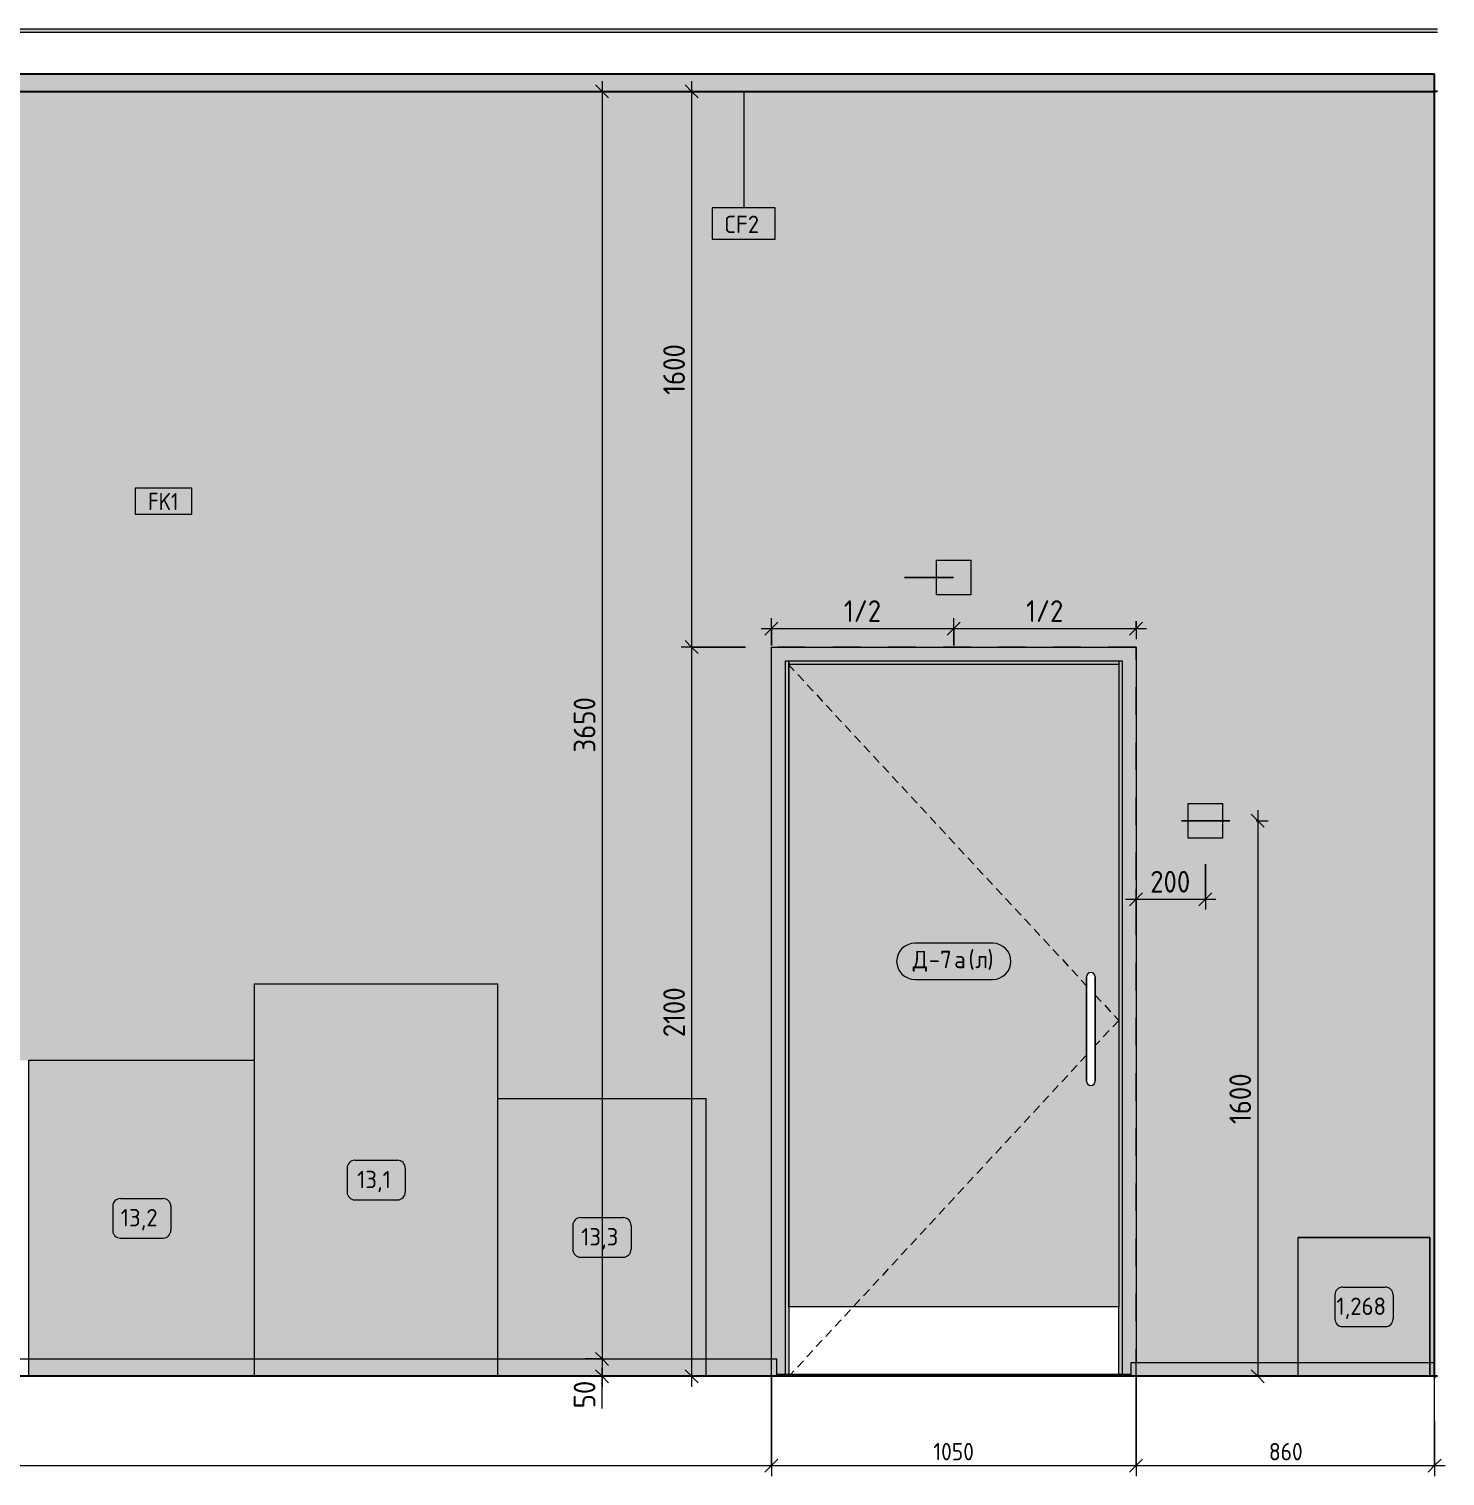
# Model space of a CAD drawing. Header units: millimetres. Extents: x 88814 to 144585, y -2434 to 12280.
# Drawn here: x 111598 to 115676, y 8113 to 12280 of the extents above; entities that cross this region are included whole.
import ezdxf

# ---------------------------------------------------------------- set-up
doc = ezdxf.new("R2010")
doc.units = ezdxf.units.MM
doc.linetypes.add('200_ШТРИХ__ш1_п0_6_', pattern=[40, 25, -15])
doc.linetypes.add('Штрих', pattern=[158.75, 79.375, -79.375])
for name, color, linetype, lineweight in [('A-ANNO-DIMS', 7, 'Continuous', 9), ('A-ANNO-DIMS-25', 7, 'Continuous', 9), ('A-CLNG-IDEN', 7, 'Continuous', 9), ('A-DOOR', 7, 'Continuous', 9), ('A-DOOR-2', 7, 'Штрих', 9), ('A-DOOR-3', 7, '200_ШТРИХ__ш1_п0_6_', 9), ('A-DOOR-FRAM-1', 7, 'Continuous', 9), ('A-DOOR-IDEN', 7, 'Continuous', 9), ('A-FLOR', 7, 'Continuous', 9), ('A-GENM', 7, 'Continuous', 9), ('A-WALL', 7, 'Continuous', 9), ('A-WALL-IDEN', 7, 'Continuous', 9), ('A-WALL-PATT', 7, 'Continuous', 9), ('I-FURN-IDEN', 7, 'Continuous', 9), ('I-WALL', 7, 'Continuous', 9), ('Ограждение', 7, 'Continuous', 9), ('Поручни', 7, 'Continuous', 9)]:
    doc.layers.add(name, color=color, linetype=linetype, lineweight=lineweight)
for name, color, linetype, lineweight, true_color in [('A-CLNG-1', 7, 'Continuous', 9, 0x787878), ('A-CLNG-FNSH-1', 7, 'Continuous', 30, 0x3c3c3c), ('A-FLOR-FNSH-1', 7, 'Continuous', 30, 0x3c3c3c), ('A-WALL-4', 7, 'Continuous', 30, 0x3c3c3c), ('A-WALL-FNSH-3', 7, 'Continuous', 30, 0x3c3c3c), ('I-FURN-4', 7, 'Continuous', 9, 0xc0c0c0), ('I-FURN-6', 7, 'Continuous', 9, 0xacacac), ('I-FURN-7', 7, 'Continuous', 9, 0x9e9e9e), ('Q-SPCQ-1', 9, 'Continuous', 9, 0x808080), ('Q-SPCQ-2', 7, 'Continuous', 9, 0x7f7f7f)]:
    doc.layers.add(name, color=color, linetype=linetype, lineweight=lineweight, true_color=true_color)
doc.layers.add('I-FURN-5', color=7, linetype='Continuous', lineweight=9, true_color=0x7f7f7f, transparency=0.7)
doc.styles.add('GOST Common_1', font='GOST_Common.ttf', dxfattribs={"height": 50})
doc.styles.add('GOST Common_3', font='GOST_Common.ttf', dxfattribs={"width": 0.9, "height": 50})
doc.styles.add('ISOCPEUR_1', font='isocpeur.ttf', dxfattribs={"width": 0.9, "height": 62.5})
doc.styles.add('ISOCPEUR_2', font='isocpeur.ttf', dxfattribs={"width": 0.9, "height": 50})
doc.dimstyles.new('ISO-2_0_0_9К_Средний_округл2', dxfattribs={"dimscale": 304.8, "dimtxt": 49.799059, "dimasz": 0.123031, "dimexe": 0.098425, "dimexo": 0, "dimgap": 0, "dimtad": 1, "dimdec": 0, "dimrnd": 10, "dimzin": 0, "dimdsep": 46, "dimtxsty": 'ISOCPEUR_2', "dimblk1": 'OBLIQUE', "dimblk2": 'OBLIQUE', "dimsah": 1, "dimcen": 0.09, "dimdle": 0.098425, "dimazin": 0, "dimtfac": 1, "dimtdec": 4, "dimtix": 1, "dimtmove": 0, "dimatfit": 3, "dimfxl": 1, "dimtvp": 1, "dimtolj": 1, "dimtzin": 0, "dimarcsym": 2})
doc.dimstyles.new('ISO-2_5_0_9К_БОЛЬШОЙ_1', dxfattribs={"dimscale": 304.8, "dimtxt": 62.248823, "dimasz": 0.123031, "dimexe": 0.098425, "dimexo": 0.246063, "dimgap": 0, "dimtad": 1, "dimdec": 0, "dimrnd": 10, "dimzin": 0, "dimdsep": 46, "dimtxsty": 'ISOCPEUR_1', "dimblk1": 'OBLIQUE', "dimblk2": 'OBLIQUE', "dimsah": 1, "dimcen": 0.09, "dimdle": 0.098425, "dimazin": 0, "dimtfac": 1, "dimtdec": 4, "dimtix": 1, "dimtmove": 0, "dimatfit": 3, "dimfxl": 1, "dimtvp": 1, "dimtolj": 1, "dimtzin": 0, "dimarcsym": 2})
doc.dimstyles.new('ISO-2_5_0_9К_БОЛЬШОЙ_2', dxfattribs={"dimscale": 304.8, "dimtxt": 62.248823, "dimasz": 0.123031, "dimexe": 0.098425, "dimexo": 0.246063, "dimgap": 0, "dimtad": 1, "dimdec": 0, "dimrnd": 10, "dimzin": 0, "dimdsep": 46, "dimtxsty": 'ISOCPEUR_1', "dimblk1": 'OBLIQUE', "dimblk2": 'OBLIQUE', "dimsah": 1, "dimcen": 0.09, "dimdle": 0.098425, "dimazin": 0, "dimtfac": 1, "dimtdec": 4, "dimtix": 1, "dimtmove": 1, "dimatfit": 3, "dimfxl": 1, "dimtvp": 1, "dimtolj": 1, "dimtzin": 0, "dimarcsym": 2})

# ---------------------------------------------------------------- blocks, each defined once
blk = doc.blocks.new('110_Дверь_СКБ_1Ст_Внутренняя1 - Д-7а_л__950x2100h_Туалет-32220591-Развертка 3_25-1')
at = {"layer": 'A-DOOR'}
h = blk.add_hatch(color=256, dxfattribs=at)
h.paths.add_polyline_path([(100660, 8600), (100660, 10450), (99710, 10450), (99710, 8600), (100384.6, 8600)])
h.paths.add_polyline_path([(100580, 9237.5), (100576.8, 9237.9), (100573.8, 9239.2), (100571.1, 9241.2), (100569.2, 9243.8), (100567.9, 9246.8), (100567.5, 9250), (100567.5, 9550), (100567.9, 9553.2), (100569.2, 9556.3), (100571.2, 9558.8), (100573.8, 9560.8), (100576.8, 9562.1), (100580, 9562.5), (100583.2, 9562.1), (100586.3, 9560.8), (100588.8, 9558.8), (100590.8, 9556.3), (100592.1, 9553.2), (100592.5, 9548.5), (100592.5, 9250), (100592.1, 9246.8), (100590.8, 9243.8), (100588.8, 9241.2), (100586.3, 9239.2), (100583.2, 9237.9)])
at = {"layer": 'A-DOOR-FRAM-1'}
for points in [[(99675, 8406.3), (99700, 8406.3), (99700, 10460), (100670, 10460), (100670, 8406.3), (100695, 8406.3), (100695, 8440), (100710, 8440), (100710, 10500), (99660, 10500), (99660, 8450), (99675, 8450)], [(99710, 8406.3), (99710, 10460), (99700, 10460), (99700, 8406.3)], [(99812.2, 10450), (100660, 10450), (100660, 10460), (99710, 10460), (99710, 10450), (99723.7, 10450)], [(100660, 8406.3), (100670, 8406.3), (100670, 10460), (100660, 10460), (100660, 8600)]]:
    blk.add_hatch(color=256, dxfattribs=at).paths.add_polyline_path(points)
at = {"layer": 'A-DOOR'}
for p, q in [((100660, 10450), (99710, 10450)), ((99710, 8600), (99710, 10450)), ((100660, 10450), (100660, 8600)), ((100567.5, 9250), (100567.5, 9550)), ((100567.5, 9550), (100567.5, 9250)), ((100592.5, 9550), (100592.5, 9250)), ((100592.5, 9250), (100592.5, 9550)), ((100660, 8600), (99710, 8600)), ((99710, 8600), (99710, 8406.3)), ((100660, 8406.3), (100660, 8600))]:
    blk.add_line(p, q, dxfattribs=at)
for centre, start, end in [((100580, 9550), 0, 180), ((100580, 9250), 180, 0)]:
    blk.add_arc(centre, 12.5, start, end, dxfattribs=at)
at = {"layer": 'A-DOOR-2'}
for p, q in [((100710, 10500), (99660, 10500)), ((99660, 8400), (99660, 10500)), ((100710, 10500), (99660, 10500)), ((99660, 8400), (99660, 10500)), ((100710, 8400), (100710, 10500)), ((100710, 8400), (100710, 10500))]:
    blk.add_line(p, q, dxfattribs=at)
at = {"layer": 'A-DOOR-3'}
for p, q in [((99708.6, 10450), (100567.5, 9524.7)), ((100592.5, 9497.7), (100660, 9425)), ((100660, 9425), (100592.5, 9352.2)), ((100567.5, 9325.2), (99715.9, 8406.3))]:
    blk.add_line(p, q, dxfattribs=at)
at = {"layer": 'A-DOOR-FRAM-1'}
for p, q in [((99700, 8406.3), (99700, 10460)), ((99700, 10460), (100670, 10460)), ((99710, 10450), (99710, 10460)), ((99710, 10460), (99710, 8600)), ((100660, 10460), (100660, 10450)), ((100660, 10460), (100660, 8600)), ((100670, 10460), (100670, 8406.3)), ((100660, 10450), (99710, 10450))]:
    blk.add_line(p, q, dxfattribs=at)
blk = doc.blocks.new('Шкаф параметрический - 1_268-25587356-Развертка 3_25-1')
at = {"layer": 'I-FURN-5'}
for points in [[(101553.6, 8440), (101556.5, 8440), (101556.5, 8800), (101176.5, 8800), (101176.5, 8440), (101552.6, 8440)], [(101556.5, 8400), (101556.5, 8440), (101176.5, 8440), (101176.5, 8400), (101279.8, 8400)]]:
    blk.add_hatch(color=256, dxfattribs=at).paths.add_polyline_path(points)
at = {"layer": 'I-FURN-4'}
for p, q in [((101176.5, 8800), (101556.5, 8800)), ((101176.5, 8400), (101176.5, 8800)), ((101556.5, 8800), (101556.5, 8400)), ((101556.5, 8400), (101176.5, 8400))]:
    blk.add_line(p, q, dxfattribs=at)
at = {"layer": 'I-FURN-6'}
for p, q in [((101176.5, 8800), (101556.5, 8800)), ((101556.5, 8800), (101176.5, 8800)), ((101556.5, 8800), (101176.5, 8800)), ((101176.5, 8400), (101176.5, 8800)), ((101556.5, 8400), (101556.5, 8800))]:
    blk.add_line(p, q, dxfattribs=at)
at = {"layer": 'I-FURN-7'}
blk.add_line((101176.5, 8400), (101556.5, 8400), dxfattribs=at)
blk = doc.blocks.new('Шкаф параметрический - 13_3-25587571-Развертка 3_25-1')
at = {"layer": 'I-FURN-5'}
for points in [[(99471.5, 8450), (99471.5, 9200), (98871.5, 9200), (98871.5, 8450), (99340.3, 8450)], [(99340.3, 8400), (99471.5, 8400), (99471.5, 8450), (98871.5, 8450), (98871.5, 8400), (99265.7, 8400)]]:
    blk.add_hatch(color=256, dxfattribs=at).paths.add_polyline_path(points)
at = {"layer": 'I-FURN-4'}
for p in [(98871.5, 9200), (99471.5, 8400)]:
    blk.add_line(p, (99471.5, 9200), dxfattribs=at)
at = {"layer": 'I-FURN-6'}
for p, q in [((98871.5, 9200), (99434.2, 9200)), ((98871.5, 8400), (98871.5, 9200)), ((98908.9, 9200), (99471.5, 9200)), ((99191.1, 8400), (98871.5, 8400))]:
    blk.add_line(p, q, dxfattribs=at)
blk = doc.blocks.new('Шкаф параметрический - 13_1-25587687-Развертка 3_25-1')
at = {"layer": 'I-FURN-5'}
for points in [[(98594.3, 8450), (98871.5, 8450), (98871.5, 9530), (98171.5, 9530), (98171.5, 8450), (98295.9, 8450)], [(98295.9, 8400), (98871.5, 8400), (98871.5, 8450), (98171.5, 8450), (98171.5, 8400)]]:
    blk.add_hatch(color=256, dxfattribs=at).paths.add_polyline_path(points)
at = {"layer": 'I-FURN-4'}
for p, q in [((98171.5, 9530), (98871.5, 9530)), ((98171.5, 8400), (98171.5, 9530)), ((98871.5, 8400), (98871.5, 9530))]:
    blk.add_line(p, q, dxfattribs=at)
at = {"layer": 'I-FURN-6'}
for p, q in [((98171.5, 9530), (98829.3, 9530)), ((98213.8, 9530), (98871.5, 9530))]:
    blk.add_line(p, q, dxfattribs=at)
blk = doc.blocks.new('Шкаф параметрический - 13_2-25587811-Развертка 3_25-1')
at = {"layer": 'I-FURN-5'}
for points in [[(97997.5, 8450), (98171.5, 8450), (98171.5, 9310), (97521.5, 9310), (97521.5, 8450), (97699.1, 8450)], [(98146.7, 8400), (98171.5, 8400), (98171.5, 8450), (97521.5, 8450), (97521.5, 8400), (98072.1, 8400)]]:
    blk.add_hatch(color=256, dxfattribs=at).paths.add_polyline_path(points)
at = {"layer": 'I-FURN-4'}
for p, q in [((97521.5, 9310), (98171.5, 9310)), ((97521.5, 8400), (97521.5, 9310)), ((98171.5, 8400), (98171.5, 9310))]:
    blk.add_line(p, q, dxfattribs=at)
at = {"layer": 'I-FURN-6'}
for p, q in [((97521.5, 9310), (98132.3, 9310)), ((97560.8, 9310), (98171.5, 9310))]:
    blk.add_line(p, q, dxfattribs=at)
blk = doc.blocks.new('Плинтус - Плинтус светлый _сад_-33412373-Развертка 3_25-1')
at = {"layer": 'A-GENM'}
h = blk.add_hatch(color=256, dxfattribs=at)
h.paths.add_polyline_path([(99638.7, 8400), (99675, 8400), (99675, 8450), (99471.5, 8450), (99471.5, 8400), (99601.4, 8400)])
h.paths.add_polyline_path([(94189, 8400), (94212.8, 8400), (94212.8, 8450), (94174, 8450), (94174, 8400)])
h.paths.add_polyline_path([(96801.5, 8400), (96801.5, 8450), (96762.8, 8450), (96762.8, 8400)])
for p, q in [((94174, 8450), (94212.8, 8450)), ((94174, 8450), (94174, 8400)), ((94212.8, 8450), (96762.8, 8450)), ((96762.8, 8450), (96801.5, 8450)), ((96801.5, 8450), (97521.5, 8450)), ((97521.5, 8450), (98171.5, 8450)), ((98171.5, 8450), (98871.5, 8450)), ((98871.5, 8450), (99471.5, 8450)), ((99471.5, 8450), (99675, 8450)), ((99675, 8400), (99675, 8450)), ((94212.8, 8400), (94174, 8400)), ((96762.8, 8400), (94212.8, 8400)), ((96801.5, 8400), (96762.8, 8400)), ((97521.5, 8400), (96801.5, 8400)), ((98171.5, 8400), (97521.5, 8400)), ((98871.5, 8400), (98171.5, 8400)), ((99471.5, 8400), (98871.5, 8400)), ((99489.5, 8400), (99471.5, 8400))]:
    blk.add_line(p, q, dxfattribs=at)
blk = doc.blocks.new('Плинтус - Плинтус светлый _сад_-33412374-Развертка 3_25-1')
at = {"layer": 'A-GENM'}
h = blk.add_hatch(color=256, dxfattribs=at)
h.paths.add_polyline_path([(100906.8, 8400), (101176.5, 8400), (101176.5, 8440), (100695, 8440), (100695, 8400), (100869.5, 8400)])
h.paths.add_polyline_path([(101569, 8400), (101569, 8440), (101556.5, 8440), (101556.5, 8400)])
for p, q in [((100695, 8440), (101176.5, 8440)), ((100695, 8440), (100695, 8400)), ((101176.5, 8440), (101556.5, 8440)), ((101556.5, 8440), (101569, 8440))]:
    blk.add_line(p, q, dxfattribs=at)
blk = doc.blocks.new('оповещатель охранно-звуковойrfa - Сигнальная лампа-29719814-Развертка 3_25-1')
at = {"layer": 'Q-SPCQ-2'}
blk.add_hatch(color=256, dxfattribs=at).paths.add_polyline_path([(100235, 10650), (100235, 10750), (100135, 10750), (100135, 10650)])
at = {"layer": 'Q-SPCQ-1'}
for p, q in [((100135, 10750), (100235, 10750)), ((100135, 10650), (100135, 10750)), ((100235, 10650), (100235, 10750)), ((100042.9, 10700), (100184.6, 10700)), ((100042.9, 10700), (100184.6, 10700)), ((100184.6, 10700), (100042.9, 10700)), ((100042.9, 10700), (100184.6, 10700)), ((100044.6, 10700), (100183.6, 10700)), ((100183.6, 10700), (100044.6, 10700)), ((100235, 10650), (100135, 10650))]:
    blk.add_line(p, q, dxfattribs=at)
blk = doc.blocks.new('Проводная кнопка сброса GC-0421W1 - Кнопка выхода 2-29719815-Развертка 3_25-1')
at = {"layer": 'Q-SPCQ-2'}
blk.add_hatch(color=256, dxfattribs=at).paths.add_polyline_path([(100951, 9950), (100960, 9950), (100960, 10050), (100860, 10050), (100860, 9950), (100946, 9950)])
at = {"layer": 'Q-SPCQ-1'}
for p, q in [((100860, 10050), (100960, 10050)), ((100860, 9950), (100860, 10050)), ((100960, 9950), (100960, 10050)), ((100840.8, 10000), (100979.9, 10000)), ((100979.9, 10000), (100840.8, 10000)), ((100959.6, 10000), (100860.7, 10000)), ((100861.2, 10000), (100960.2, 10000)), ((100870.1, 10000), (100949.3, 10000)), ((100949.3, 10000), (100870.1, 10000)), ((100960, 9950), (100860, 9950))]:
    blk.add_line(p, q, dxfattribs=at)
blk = doc.blocks.new('Ограждение - Ограждение-32882446-Развертка 3_25-1')
at = {"layer": 'Ограждение'}
blk.add_hatch(color=256, dxfattribs=at).paths.add_polyline_path([(100683, 8400), (100695, 8400), (100695, 8406.3), (99675, 8406.3), (99675, 8400), (100678, 8400)])
at = {"layer": 'Поручни'}
blk.add_line((99675, 8406.3), (100695, 8406.3), dxfattribs=at)
blk = doc.blocks.new('DIMBLOCK8-Развертка 3_25-1')
at = {"layer": 'A-ANNO-DIMS-25'}
for p, q in [((108265.3, 8400), (108265.3, 8112.8)), ((108265.3, 8142.8), (108265.3, 8400)), ((113736.3, 8400), (113736.3, 8112.8)), ((113736.3, 8142.8), (113736.3, 8400)), ((108265.3, 8142.8), (113736.3, 8142.8))]:
    blk.add_line(p, q, dxfattribs=at)
at = {"layer": 'A-ANNO-DIMS-25', "lineweight": 20}
for p, q in [((108265.3, 8142.8), (108246.5, 8124)), ((108265.3, 8142.8), (108284, 8161.5)), ((113736.3, 8142.8), (113717.5, 8124)), ((113736.3, 8142.8), (113755, 8161.5))]:
    blk.add_line(p, q, dxfattribs=at)
at = {"layer": 'A-ANNO-DIMS-25', "color": 0, "insert": (110935.2, 8208.1), "char_height": 50, "width": 157.442, "attachment_point": 1, "line_spacing_factor": 1.149209, "style": 'ISOCPEUR_2'}
blk.add_mtext('5470', dxfattribs=at)
blk = doc.blocks.new('_Oblique')
at = {"color": 0, "linetype": 'ByBlock', "lineweight": -2}
blk.add_line((-0.5, -0.5), (0.5, 0.5), dxfattribs=at)
blk = doc.blocks.new('DIMBLOCK9-Развертка 3_25-1')
at = {"layer": 'A-ANNO-DIMS-25'}
for p, q in [((113736.3, 8400), (113736.3, 8112.8)), ((113736.3, 8142.8), (113736.3, 8400)), ((114786.3, 8400), (114786.3, 8112.8)), ((114786.3, 8142.8), (114786.3, 8400)), ((113736.3, 8142.8), (114786.3, 8142.8))]:
    blk.add_line(p, q, dxfattribs=at)
at = {"layer": 'A-ANNO-DIMS-25', "lineweight": 20}
for p, q in [((113736.3, 8142.8), (113717.5, 8124)), ((113736.3, 8142.8), (113755, 8161.5)), ((114786.3, 8142.8), (114767.5, 8124)), ((114786.3, 8142.8), (114805, 8161.5))]:
    blk.add_line(p, q, dxfattribs=at)
at = {"layer": 'A-ANNO-DIMS-25', "color": 0, "insert": (114202.4, 8208.1), "char_height": 50, "width": 141.353, "attachment_point": 1, "line_spacing_factor": 1.149209, "style": 'ISOCPEUR_2'}
blk.add_mtext('1050', dxfattribs=at)
blk = doc.blocks.new('DIMBLOCK10-Развертка 3_25-1')
at = {"layer": 'A-ANNO-DIMS-25'}
for p, q in [((114786.3, 8400), (114786.3, 8112.8)), ((114786.3, 8142.8), (114786.3, 8400)), ((115646.3, 8142.8), (115646.3, 8395.1)), ((115646.3, 8270), (115646.3, 8112.8)), ((114786.3, 8142.8), (115676.3, 8142.8))]:
    blk.add_line(p, q, dxfattribs=at)
at = {"layer": 'A-ANNO-DIMS-25', "lineweight": 20}
for p, q in [((114786.3, 8142.8), (114767.5, 8124)), ((114786.3, 8142.8), (114805, 8161.5)), ((115646.3, 8142.8), (115627.5, 8124)), ((115646.3, 8142.8), (115665, 8161.5))]:
    blk.add_line(p, q, dxfattribs=at)
at = {"layer": 'A-ANNO-DIMS-25', "color": 0, "insert": (115168.9, 8208.1), "char_height": 50, "width": 113.772, "attachment_point": 1, "line_spacing_factor": 1.149209, "style": 'ISOCPEUR_2'}
blk.add_mtext('860', dxfattribs=at)
blk = doc.blocks.new('DIMBLOCK13-Развертка 3_25-1')
at = {"layer": 'A-ANNO-DIMS-25'}
for p, q in [((113506.3, 12130), (113506.3, 10500)), ((113457.8, 12100), (113536.3, 12100)), ((113506.3, 12100), (113457.8, 12100)), ((113661.3, 10500), (113476.3, 10500)), ((113506.3, 10500), (113661.3, 10500))]:
    blk.add_line(p, q, dxfattribs=at)
at = {"layer": 'A-ANNO-DIMS-25', "lineweight": 20}
for p, q in [((113506.3, 12100), (113487.6, 12118.8)), ((113506.3, 12100), (113525.1, 12081.2)), ((113506.3, 10500), (113487.6, 10518.7)), ((113506.3, 10500), (113525.1, 10481.2))]:
    blk.add_line(p, q, dxfattribs=at)
at = {"layer": 'A-ANNO-DIMS-25', "color": 0, "insert": (113424.6, 11226.4), "char_height": 62.5, "width": 176.691, "attachment_point": 1, "rotation": 90, "line_spacing_factor": 1.149209, "style": 'ISOCPEUR_1'}
blk.add_mtext('1600', dxfattribs=at)
blk = doc.blocks.new('DIMBLOCK14-Развертка 3_25-1')
at = {"layer": 'A-ANNO-DIMS-25', "lineweight": 20}
for p, q in [((113506.3, 10500), (113487.6, 10518.7)), ((113506.3, 10500), (113525.1, 10481.2)), ((113506.3, 8400), (113487.6, 8418.7)), ((113506.3, 8400), (113525.1, 8381.2))]:
    blk.add_line(p, q, dxfattribs=at)
at = {"layer": 'A-ANNO-DIMS-25'}
for p, q in [((113661.3, 10500), (113476.3, 10500)), ((113506.3, 10500), (113506.3, 8370)), ((113506.3, 10500), (113661.3, 10500)), ((113457.8, 8400), (113536.3, 8400)), ((113506.3, 8400), (113457.8, 8400))]:
    blk.add_line(p, q, dxfattribs=at)
at = {"layer": 'A-ANNO-DIMS-25', "color": 0, "insert": (113424.6, 9376.4), "char_height": 62.5, "width": 176.691, "attachment_point": 1, "rotation": 90, "line_spacing_factor": 1.149209, "style": 'ISOCPEUR_1'}
blk.add_mtext('2100', dxfattribs=at)
blk = doc.blocks.new('DIMBLOCK15-Развертка 3_25-1')
at = {"layer": 'A-ANNO-DIMS-25'}
for p, q in [((113248.4, 12130), (113248.4, 8450)), ((113199.9, 12100), (113278.4, 12100)), ((113248.4, 12100), (113199.9, 12100)), ((113199.9, 8450), (113278.4, 8450)), ((113248.4, 8450), (113199.9, 8450))]:
    blk.add_line(p, q, dxfattribs=at)
at = {"layer": 'A-ANNO-DIMS-25', "lineweight": 20}
for p, q in [((113248.4, 12100), (113229.6, 12118.8)), ((113248.4, 12100), (113267.1, 12081.2)), ((113248.4, 8450), (113229.6, 8468.7)), ((113248.4, 8450), (113267.1, 8431.2))]:
    blk.add_line(p, q, dxfattribs=at)
at = {"layer": 'A-ANNO-DIMS-25', "color": 0, "insert": (113166.7, 10196), "char_height": 62.5, "width": 189.619, "attachment_point": 1, "rotation": 90, "line_spacing_factor": 1.149209, "style": 'ISOCPEUR_1'}
blk.add_mtext('3650', dxfattribs=at)
blk = doc.blocks.new('DIMBLOCK16-Развертка 3_25-1')
at = {"layer": 'A-ANNO-DIMS-25', "lineweight": 20}
for p, q in [((113248.4, 8450), (113229.6, 8468.7)), ((113248.4, 8400), (113229.6, 8418.7)), ((113248.4, 8450), (113267.1, 8431.2)), ((113248.4, 8400), (113267.1, 8381.2))]:
    blk.add_line(p, q, dxfattribs=at)
at = {"layer": 'A-ANNO-DIMS-25'}
for p, q in [((113199.9, 8450), (113278.4, 8450)), ((113248.4, 8450), (113199.9, 8450)), ((113248.4, 8450), (113248.4, 8370)), ((113248.4, 8411.8), (113248.4, 8425)), ((113199.9, 8400), (113278.4, 8400)), ((113248.4, 8400), (113199.9, 8400)), ((113248.4, 8307.8), (113248.4, 8411.8))]:
    blk.add_line(p, q, dxfattribs=at)
at = {"layer": 'A-ANNO-DIMS-25', "color": 0, "insert": (113166.7, 8307.8), "char_height": 62.5, "width": 94.81, "attachment_point": 1, "rotation": 90, "line_spacing_factor": 1.149209, "style": 'ISOCPEUR_1'}
blk.add_mtext('50', dxfattribs=at)
blk = doc.blocks.new('М_двери - Типоразмер_рамка-25223575-Развертка 3_25-1')
at = {"layer": 'A-DOOR-IDEN'}
for p, q in [((100297.4, 9647), (100072.6, 9647)), ((100072.6, 9543), (100297.4, 9543))]:
    blk.add_line(p, q, dxfattribs=at)
for centre, start, end in [((100072.6, 9595), 90, 270), ((100297.4, 9595), 270, 90)]:
    blk.add_arc(centre, 52, start, end, dxfattribs=at)
blk = doc.blocks.new('М_потолков - Марка_ Имя типа-25382930-Развертка 3_25-1')
at = {"layer": 'A-CLNG-IDEN'}
for p, q in [((99670.6, 11764.4), (99489.4, 11764.4)), ((99489.4, 11764.4), (99489.4, 11675)), ((99670.6, 11675), (99670.6, 11764.4)), ((99489.4, 11675), (99670.6, 11675))]:
    blk.add_line(p, q, dxfattribs=at)
blk = doc.blocks.new('М_стена_0001 - Типоразмер_без рамки-25382661-Развертка 3_25-1')
at = {"layer": 'A-WALL-IDEN'}
for p, q in [((97990.9, 10957.7), (97827.7, 10957.7)), ((97827.7, 10957.7), (97827.7, 10882.7)), ((97990.9, 10882.7), (97990.9, 10957.7)), ((97827.7, 10882.7), (97990.9, 10882.7))]:
    blk.add_line(p, q, dxfattribs=at)
blk = doc.blocks.new('Марка_Мебель - В прямоуг_Balcon_Марка-25523697-Развертка 3_25-1')
at = {"layer": 'I-FURN-IDEN'}
for p, q in [((94576.4, 9839.4), (94699.2, 9839.4)), ((94553.9, 9816.9), (94553.9, 9747.8)), ((94721.7, 9816.9), (94721.7, 9748)), ((94576.3, 9725.5), (94699.2, 9725.5))]:
    blk.add_line(p, q, dxfattribs=at)
for centre, radius, start, end in [((94576.4, 9816.9), 22.5, 90, 180), ((94699.2, 9816.9), 22.5, 0, 90), ((94576.3, 9747.8), 22.3, 180, 270), ((94699.2, 9748), 22.5, 270, 0)]:
    blk.add_arc(centre, radius, start, end, dxfattribs=at)
blk = doc.blocks.new('DIMBLOCK23-Развертка 3_25-1')
at = {"layer": 'A-ANNO-DIMS-25', "lineweight": 20}
for p, q in [((115136.9, 10000), (115118.1, 10018.8)), ((115136.9, 10000), (115155.6, 9981.2)), ((115136.9, 8400), (115118.1, 8418.7)), ((115136.9, 8400), (115155.6, 8381.2))]:
    blk.add_line(p, q, dxfattribs=at)
at = {"layer": 'A-ANNO-DIMS-25'}
for p, q in [((115136.9, 10030), (115136.9, 8400)), ((115132.1, 10000), (115166.9, 10000)), ((115136.9, 10000), (115132.1, 10000)), ((115088.4, 8400), (115166.9, 8400)), ((115136.9, 8400), (115088.4, 8400))]:
    blk.add_line(p, q, dxfattribs=at)
at = {"layer": 'A-ANNO-DIMS-25', "color": 0, "insert": (115055.2, 9126.4), "char_height": 62.5, "width": 176.691, "attachment_point": 1, "rotation": 90, "line_spacing_factor": 1.149209, "style": 'ISOCPEUR_1'}
blk.add_mtext('1600', dxfattribs=at)
blk = doc.blocks.new('DIMBLOCK24-Развертка 3_25-1')
at = {"layer": 'A-ANNO-DIMS-25'}
for p, q in [((113706.3, 10553.1), (114261.3, 10553.1)), ((113736.3, 10504.6), (113736.3, 10583.1)), ((113736.3, 10553.1), (113736.3, 10504.6)), ((114261.3, 10504.6), (114261.3, 10583.1)), ((114261.3, 10553.1), (114261.3, 10504.6))]:
    blk.add_line(p, q, dxfattribs=at)
at = {"layer": 'A-ANNO-DIMS-25', "lineweight": 20}
for p, q in [((113736.3, 10553.1), (113717.5, 10534.4)), ((113736.3, 10553.1), (113755, 10571.9)), ((114261.3, 10553.1), (114242.5, 10534.4)), ((114261.3, 10553.1), (114280, 10571.9))]:
    blk.add_line(p, q, dxfattribs=at)
at = {"layer": 'A-ANNO-DIMS-25', "color": 0, "insert": (113944.9, 10634.8), "char_height": 62.5, "width": 129.286, "attachment_point": 1, "line_spacing_factor": 1.149209, "style": 'ISOCPEUR_1'}
blk.add_mtext('1/2', dxfattribs=at)
blk = doc.blocks.new('DIMBLOCK25-Развертка 3_25-1')
at = {"layer": 'A-ANNO-DIMS-25', "lineweight": 20}
for p, q in [((114261.3, 10553.1), (114242.5, 10534.4)), ((114261.3, 10553.1), (114280, 10571.9)), ((114786.3, 10553.1), (114767.5, 10534.4)), ((114786.3, 10553.1), (114805, 10571.9))]:
    blk.add_line(p, q, dxfattribs=at)
at = {"layer": 'A-ANNO-DIMS-25'}
for p, q in [((114261.3, 10504.6), (114261.3, 10583.1)), ((114261.3, 10553.1), (114816.3, 10553.1)), ((114261.3, 10553.1), (114261.3, 10504.6)), ((114786.3, 10575), (114786.3, 10523.1)), ((114786.3, 10553.1), (114786.3, 10575))]:
    blk.add_line(p, q, dxfattribs=at)
at = {"layer": 'A-ANNO-DIMS-25', "color": 0, "insert": (114469.9, 10634.8), "char_height": 62.5, "width": 129.286, "attachment_point": 1, "line_spacing_factor": 1.149209, "style": 'ISOCPEUR_1'}
blk.add_mtext('1/2', dxfattribs=at)
blk = doc.blocks.new('DIMBLOCK26-Развертка 3_25-1')
at = {"layer": 'A-ANNO-DIMS-25'}
for p, q in [((114986.3, 9875), (114986.3, 9743.9)), ((114986.3, 9773.9), (114986.3, 9875)), ((114786.3, 9725.4), (114786.3, 9803.9)), ((114756.3, 9773.9), (115016.3, 9773.9)), ((114786.3, 9773.9), (114786.3, 9725.4))]:
    blk.add_line(p, q, dxfattribs=at)
at = {"layer": 'A-ANNO-DIMS-25', "lineweight": 20}
for p, q in [((114786.3, 9773.9), (114767.5, 9755.1)), ((114786.3, 9773.9), (114805, 9792.6)), ((114986.3, 9773.9), (114967.5, 9755.1)), ((114986.3, 9773.9), (115005, 9792.6))]:
    blk.add_line(p, q, dxfattribs=at)
at = {"layer": 'A-ANNO-DIMS-25', "color": 0, "insert": (114827, 9855.5), "char_height": 62.5, "width": 142.215, "attachment_point": 1, "line_spacing_factor": 1.149209, "style": 'ISOCPEUR_1'}
blk.add_mtext('200', dxfattribs=at)

msp = doc.modelspace()

# ---------------------------------------------------------------- hatches: boundary and pattern name
at = {"layer": 'A-CLNG-1'}
msp.add_hatch(color=256, dxfattribs=at).paths.add_polyline_path([(115479.3, 12100), (115646.3, 12100), (115646.3, 12150), (106126.3, 12150), (106126.3, 12100), (114786.3, 12100)])
at = {"layer": 'A-WALL-PATT'}
h = msp.add_hatch(color=256, dxfattribs=at)
h.paths.add_polyline_path([(114786.3, 8440), (115252.8, 8440), (115252.8, 8800), (115632.8, 8800), (115632.8, 8440), (115645.3, 8440), (115645.3, 12100), (108265.3, 12100), (108265.3, 8450), (108289.1, 8450), (108289.1, 9700), (110839.1, 9700), (110839.1, 8450), (110877.8, 8450), (110877.8, 9310), (111597.8, 9310), (111597.8, 9310), (112247.8, 9310), (112247.8, 9530), (112947.8, 9530), (112947.8, 9200), (113547.8, 9200), (113547.8, 8450), (113736.3, 8450), (113736.3, 10500), (114786.3, 10500), (114786.3, 8516.5)])
h.paths.add_polyline_path([(109089.9, 9900), (108289.1, 9900), (108289.1, 9940), (110839.1, 9940), (110839.1, 9900), (109139.1, 9900)])
h.paths.add_polyline_path([(115022, 9950), (114936.3, 9950), (114936.3, 10050), (115036.3, 10050), (115036.3, 9950), (115022.3, 9950)])
h.paths.add_polyline_path([(110410.2, 10159), (110344.7, 10159), (110344.7, 10241), (110426.7, 10241), (110426.7, 10159)])
h.paths.add_polyline_path([(110376.2, 10197.5), (110377.5, 10197.8), (110378.4, 10198.7), (110378.7, 10200), (110378.4, 10201.2), (110377.5, 10202.2), (110376.2, 10202.5), (110375, 10202.2), (110374.1, 10201.2), (110373.7, 10200), (110374.1, 10198.7), (110375, 10197.8), (110375.6, 10197.6)])
h.paths.add_polyline_path([(110395.2, 10197.5), (110396.5, 10197.8), (110397.4, 10198.7), (110397.7, 10200), (110397.4, 10201.2), (110396.5, 10202.2), (110395.2, 10202.5), (110394, 10202.2), (110393.1, 10201.2), (110392.7, 10200), (110393.1, 10198.7), (110394, 10197.8), (110394.6, 10197.6)])
h.paths.add_polyline_path([(114211.3, 10650), (114211.3, 10750), (114311.3, 10750), (114311.3, 10650)])
at = {"layer": 'I-WALL'}
msp.add_hatch(color=256, dxfattribs=at).paths.add_polyline_path([(115654.5, 12270), (115654.5, 12280), (108286.3, 12280), (108286.3, 12270), (114786.3, 12270)])

# ---------------------------------------------------------------- linework, layer by layer
at = {"layer": 'A-CLNG-FNSH-1'}
for p, q in [((115646.3, 12150), (106126.3, 12150)), ((115646.3, 12100), (115646.3, 12150)), ((106126.3, 12100), (115645.3, 12100))]:
    msp.add_line(p, q, dxfattribs=at)
at = {"layer": 'A-CLNG-IDEN'}
msp.add_line((113656.3, 12100), (113656.3, 11764.4), dxfattribs=at)
at = {"layer": 'A-FLOR'}
msp.add_line((106105.9, 12280), (115654.5, 12280), dxfattribs=at)
at = {"layer": 'A-FLOR-FNSH-1'}
msp.add_line((115654.5, 8400), (106105.9, 8400), dxfattribs=at)
at = {"layer": 'A-WALL'}
msp.add_line((115646.3, 12100), (115646.3, 8400), dxfattribs=at)
at = {"layer": 'A-WALL-4'}
for p, q in [((115654.5, 12100), (115646.3, 12100)), ((115646.3, 8400), (115646.3, 8395.1))]:
    msp.add_line(p, q, dxfattribs=at)
at = {"layer": 'A-WALL-FNSH-3'}
for p, q in [((115646.3, 12100), (115645.3, 12100)), ((115645.3, 12100), (115645.3, 8400))]:
    msp.add_line(p, q, dxfattribs=at)
at = {"layer": 'I-WALL'}
for p, q in [((115654.5, 12270), (106126.3, 12270)), ((113736.3, 8450), (113736.3, 10500)), ((113736.3, 10500), (114786.3, 10500)), ((114786.3, 10500), (114786.3, 8440))]:
    msp.add_line(p, q, dxfattribs=at)

# ---------------------------------------------------------------- block references
at = {"layer": 'A-CLNG-IDEN'}
msp.add_blockref('М_потолков - Марка_ Имя типа-25382930-Развертка 3_25-1', (14076.3, 0), dxfattribs=at)
at = {"layer": 'A-DOOR-FRAM-1'}
msp.add_blockref('110_Дверь_СКБ_1Ст_Внутренняя1 - Д-7а_л__950x2100h_Туалет-32220591-Развертка 3_25-1', (14076.3, 0), dxfattribs=at)
at = {"layer": 'A-DOOR-IDEN'}
msp.add_blockref('М_двери - Типоразмер_рамка-25223575-Развертка 3_25-1', (14076.3, 0), dxfattribs=at)
at = {"layer": 'A-GENM'}
for name in ['Плинтус - Плинтус светлый _сад_-33412373-Развертка 3_25-1', 'Плинтус - Плинтус светлый _сад_-33412374-Развертка 3_25-1']:
    msp.add_blockref(name, (14076.3, 0), dxfattribs=at)
at = {"layer": 'A-WALL-IDEN'}
msp.add_blockref('М_стена_0001 - Типоразмер_без рамки-25382661-Развертка 3_25-1', (14076.3, 0), dxfattribs=at)
at = {"layer": 'I-FURN-4'}
for name in ['Шкаф параметрический - 13_1-25587687-Развертка 3_25-1', 'Шкаф параметрический - 13_2-25587811-Развертка 3_25-1', 'Шкаф параметрический - 13_3-25587571-Развертка 3_25-1', 'Шкаф параметрический - 1_268-25587356-Развертка 3_25-1']:
    msp.add_blockref(name, (14076.3, 0), dxfattribs=at)
at = {"layer": 'I-FURN-IDEN'}
for p in [(17960.1, -817.4), (17285.1, -927.4), (18610.1, -982.4), (20805, -1182.4)]:
    msp.add_blockref('Марка_Мебель - В прямоуг_Balcon_Марка-25523697-Развертка 3_25-1', p, dxfattribs=at)
at = {"layer": 'Q-SPCQ-1'}
for name in ['оповещатель охранно-звуковойrfa - Сигнальная лампа-29719814-Развертка 3_25-1', 'Проводная кнопка сброса GC-0421W1 - Кнопка выхода 2-29719815-Развертка 3_25-1']:
    msp.add_blockref(name, (14076.3, 0), dxfattribs=at)
at = {"layer": 'Поручни'}
msp.add_blockref('Ограждение - Ограждение-32882446-Развертка 3_25-1', (14076.3, 0), dxfattribs=at)

# ---------------------------------------------------------------- texts
at = {"layer": 'A-CLNG-IDEN', "insert": (113599.8, 11742.3), "char_height": 50, "width": 132.278, "attachment_point": 1, "style": 'GOST Common_1'}
msp.add_mtext('CF2', dxfattribs=at)
at = {"layer": 'A-DOOR-IDEN', "char_height": 50, "attachment_point": 1, "style": 'GOST Common_1'}
for s, insert, width in [('\\fGOST Common|b0|i0|c204|p34|;(', (114303.6, 9625.3), 24.051), ('\\fGOST Common|b0|i0|c204|p34|;)', (114358.2, 9625.3), 24.051), ('\\fGOST Common|b0|i0|c204|p34|;Д', (114143.2, 9625.3), 56.118), ('-7', (114189.5, 9625.3), 88.186), ('\\fGOST Common|b0|i0|c204|p34|;а', (114262.3, 9625.3), 50.105), ('\\fGOST Common|b0|i0|c204|p34|;л', (114323.5, 9625.3), 42.089)]:
    msp.add_mtext(s, dxfattribs=dict(at, insert=insert, width=width))
at = {"layer": 'A-WALL-IDEN', "insert": (111940.7, 10944.1), "char_height": 50, "width": 111.835, "attachment_point": 1, "style": 'GOST Common_3'}
msp.add_mtext('FK1', dxfattribs=at)
at = {"layer": 'I-FURN-IDEN', "char_height": 50, "attachment_point": 1, "style": 'GOST Common_1'}
for s, insert, width in [('13,1', (112542.8, 8991.8), 124.262), ('13,2', (111862.1, 8881.8), 138.291), ('13,3', (113188, 8826.8), 136.287), ('1,268', (115363.1, 8626.8), 184.388)]:
    msp.add_mtext(s, dxfattribs=dict(at, insert=insert, width=width))

# ---------------------------------------------------------------- dimensions: what is measured, and where the dimension line sits
at = {"layer": 'A-ANNO-DIMS'}
for base, p1, p2, override, picture, middle in [((113248.4, 8450), (113274.9, 12100), (113274.9, 8450), {"dimpost": '<>', "dimfxl": 3650}, 'DIMBLOCK15-Развертка 3_25-1', (113217.1, 10275)), ((113506.3, 10500), (113532.8, 12100), (113736.3, 10500), {"dimpost": '<>', "dimfxl": 1612.886649}, 'DIMBLOCK13-Развертка 3_25-1', (113475.1, 11300)), ((113506.3, 8400), (113736.3, 10500), (113532.8, 8400), {"dimpost": '<>', "dimfxl": 2109.834908}, 'DIMBLOCK14-Развертка 3_25-1', (113475.1, 9450)), ((115136.9, 8400), (115057.1, 10000), (115163.4, 8400), {"dimpost": '<>', "dimfxl": 1603.52471}, 'DIMBLOCK23-Развертка 3_25-1', (115105.6, 9200))]:
    dim = msp.add_linear_dim(base=base, p1=p1, p2=p2, angle=90, dimstyle='ISO-2_5_0_9К_БОЛЬШОЙ_1', override=override, dxfattribs=at)
    dim.commit()
    dim.dimension.update_dxf_attribs({"geometry": picture, "text_midpoint": middle})
for base, p1, p2, override, picture, middle in [((114261.3, 10553.1), (113736.3, 10579.6), (114261.3, 10579.6), {"dimpost": '<>', "dimfxl": 525}, 'DIMBLOCK24-Развертка 3_25-1', (113998.8, 10584.4)), ((114786.3, 10553.1), (114261.3, 10579.6), (114786.3, 10500), {"dimpost": '<>', "dimfxl": 531.004315}, 'DIMBLOCK25-Развертка 3_25-1', (114523.8, 10584.4))]:
    dim = msp.add_linear_dim(base=base, p1=p1, p2=p2, text='1/2', dimstyle='ISO-2_5_0_9К_БОЛЬШОЙ_1', override=override, dxfattribs=at)
    dim.commit()
    dim.dimension.update_dxf_attribs({"geometry": picture, "text_midpoint": middle})
for base, p1, p2, dimstyle, override, picture, middle in [((114986.3, 9773.9), (114786.3, 9800.4), (114986.3, 9950), 'ISO-2_5_0_9К_БОЛЬШОЙ_1', {"dimpost": '<>', "dimfxl": 249.769253}, 'DIMBLOCK26-Развертка 3_25-1', (114886.3, 9805.1)), ((113736.3, 8142.8), (108265.3, 8400), (113736.3, 8400), 'ISO-2_0_0_9К_Средний_округл2', {"dimpost": '<>', "dimfxl": 5471}, 'DIMBLOCK8-Развертка 3_25-1', (111000.8, 8167.8)), ((114786.3, 8142.8), (113736.3, 8400), (114786.3, 8400), 'ISO-2_0_0_9К_Средний_округл2', {"dimpost": '<>', "dimfxl": 1050}, 'DIMBLOCK9-Развертка 3_25-1', (114261.3, 8167.8)), ((115646.3, 8142.8), (114786.3, 8400), (115646.3, 8270), 'ISO-2_0_0_9К_Средний_округл2', {"dimpost": '<>', "dimfxl": 869.770085}, 'DIMBLOCK10-Развертка 3_25-1', (115216.3, 8167.8))]:
    dim = msp.add_linear_dim(base=base, p1=p1, p2=p2, dimstyle=dimstyle, override=override, dxfattribs=at)
    dim.commit()
    dim.dimension.update_dxf_attribs({"geometry": picture, "text_midpoint": middle})
dim = msp.add_linear_dim(base=(113248.4, 8400), p1=(113274.9, 8450), p2=(113274.9, 8400), angle=90, dimstyle='ISO-2_5_0_9К_БОЛЬШОЙ_2', override={"dimpost": '<>', "dimfxl": 50}, dxfattribs=at)
dim.commit()
dim.dimension.update_dxf_attribs({"geometry": 'DIMBLOCK16-Развертка 3_25-1', "text_midpoint": (113208.4, 8355.2), "dimtype": 160, "text_rotation": 90})

doc.saveas('drawing.dxf')
